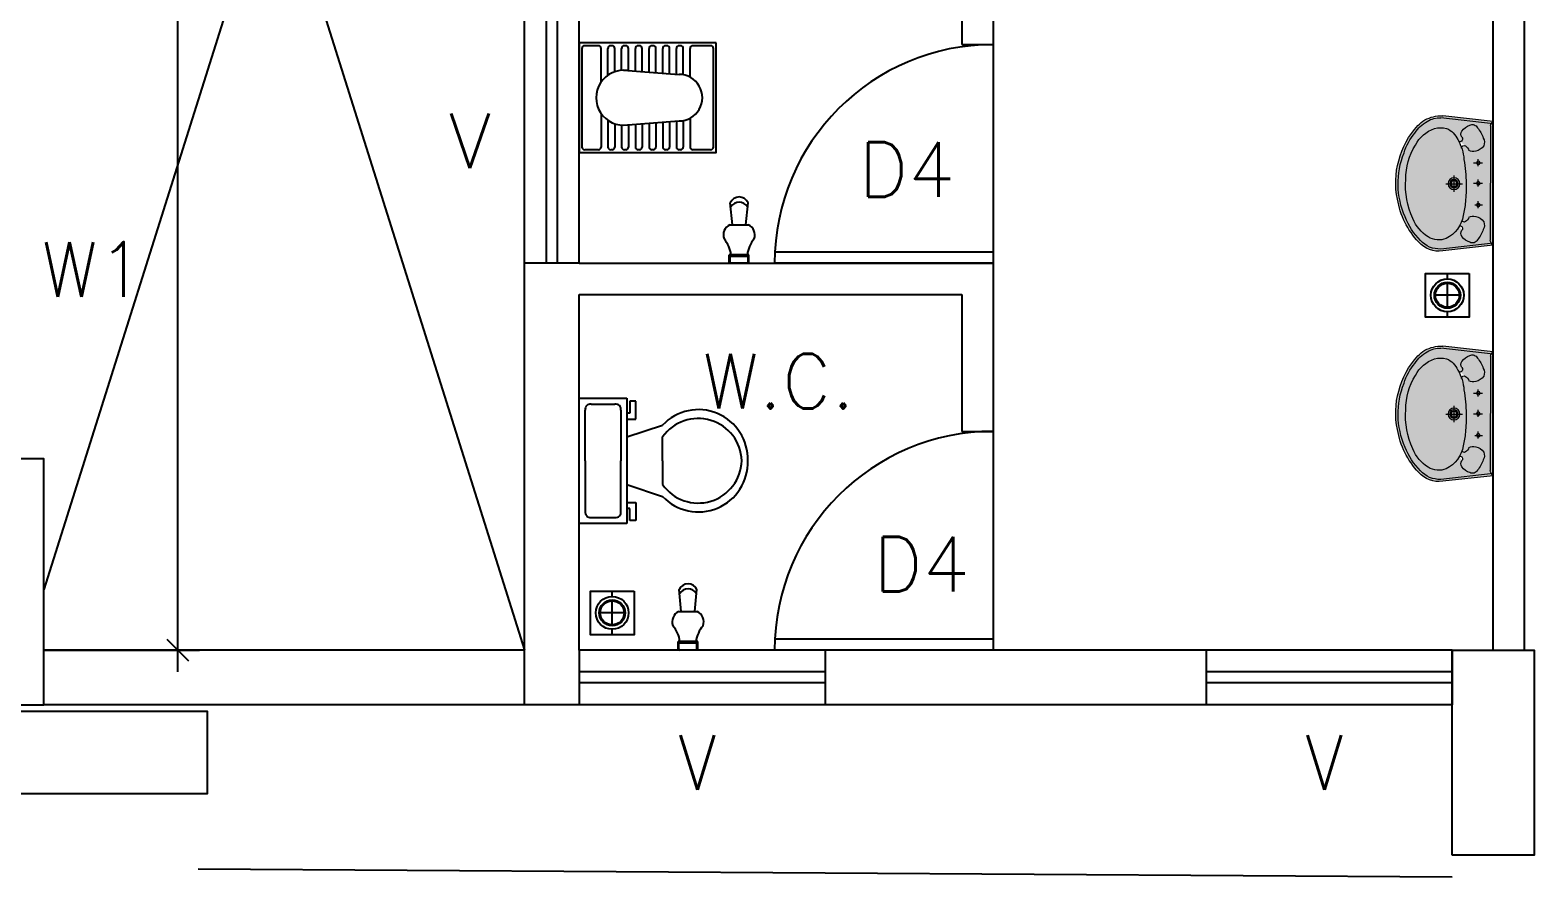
# Model space of a CAD drawing. Extents: x 10161149 to 10263331, y -3696053 to -3547728.
# Drawn here: x 10189001 to 10194502, y -3611803 to -3608705 of the extents above; entities that cross this region are included whole.
import ezdxf

# ---------------------------------------------------------------- set-up
doc = ezdxf.new("R2010")
doc.units = 0
doc.header["$MEASUREMENT"] = 0
doc.header["$PDMODE"] = 35
doc.linetypes.add('DASHED', pattern=[0.75, 0.5, -0.25])
doc.layers.get('0').update_dxf_attribs({"linetype": 'CONTINUOUS'})
doc.layers.get('Defpoints').update_dxf_attribs({"linetype": 'CONTINUOUS'})
for name, color, linetype in [('25', 6, 'CONTINUOUS'), ('5', 3, 'CONTINUOUS'), ('COL', 2, 'CONTINUOUS'), ('DAS', 1, 'DASHED'), ('dim1', 5, 'CONTINUOUS'), ('DOOR', 31, 'CONTINUOUS'), ('EWC', 5, 'CONTINUOUS'), ('Exi. Walls', 170, 'CONTINUOUS'), ('floor trap', 9, 'CONTINUOUS'), ('Furn-Hat', 145, 'CONTINUOUS'), ('soil pipe', 10, 'CONTINUOUS'), ('tap', 8, 'CONTINUOUS'), ('Toi-Euip', 8, 'CONTINUOUS'), ('TXW', 6, 'CONTINUOUS'), ('Venti', 161, 'CONTINUOUS'), ('WATERLINE', 124, 'CONTINUOUS')]:
    doc.layers.add(name, color=color, linetype=linetype)
doc.layers.add('toi-fix', color=46, linetype='CONTINUOUS', lineweight=18)
doc.styles.add('ROMANS', font='arial.ttf')
doc.styles.get("Standard").update_dxf_attribs({"font": 'romans.shx'})
doc.dimstyles.new('int. dim', dxfattribs={"dimtxt": 160, "dimasz": 80, "dimexe": 80, "dimexo": 0, "dimgap": 10, "dimtad": 1, "dimdec": 0, "dimzin": 12, "dimdsep": 46, "dimtxsty": 'ROMANS', "dimblk": 'OBLIQUE', "dimcen": 1.5, "dimdle": 80, "dimclrd": 5, "dimclre": 5, "dimclrt": 4, "dimadec": 0, "dimazin": 0, "dimtfac": 1, "dimtdec": 0, "dimtix": 1, "dimtmove": 2, "dimatfit": 3, "dimfxl": 1, "dimtolj": 1, "dimtzin": 0, "dimlwd": -1, "dimlwe": -1, "dimarcsym": 0})

# ---------------------------------------------------------------- blocks, each defined once
blk = doc.blocks.new('_Oblique')
at = {"color": 0, "linetype": 'ByBlock', "lineweight": -2}
blk.add_line((-0.5, -0.5), (0.5, 0.5), dxfattribs=at)
blk = doc.blocks.new('*D102')
at = {"layer": 'Defpoints', "color": 0, "lineweight": -3, "transparency": 16777216}
for p in [(10189051.00000002, -3605142.963597255), (10189541.36055511, -3605142.963597255), (10189051.00000002, -3610972.963597255)]:
    blk.add_point(p, dxfattribs=at)
at = {"layer": 'dim1', "color": 5, "transparency": 16777216}
for p, q in [((10189541.36055511, -3611052.963597255), (10189541.36055511, -3605062.963597255)), ((10189051.00000002, -3605142.963597255), (10189621.36055511, -3605142.963597255)), ((10189051.00000002, -3610972.963597255), (10189621.36055511, -3610972.963597255))]:
    blk.add_line(p, q, dxfattribs=at)
at = {"layer": 'dim1', "color": 5, "transparency": 16777216, "xscale": 80, "yscale": 80, "zscale": 80}
for p, rotation in [((10189541.36055511, -3605142.963597255), 90), ((10189541.36055511, -3610972.963597255), 270)]:
    blk.add_blockref('_Oblique', p, dxfattribs=dict(at, rotation=rotation))
at = {"layer": 'dim1', "color": 4, "transparency": 16777216, "insert": (10189449.61430681, -3608057.963597253), "char_height": 160, "attachment_point": 5, "rotation": 90, "style": 'ROMANS'}
blk.add_mtext('\\A1;5830', dxfattribs=at)
blk = doc.blocks.new('VENTP')
at = {"layer": 'Venti'}
for p, q in [((0, 6.365134114227902e-16), (0, 1.000000000000001)), ((0, 1.000000000000001), (1, 1.000000000000001)), ((1, 3.916463507669389e-16), (1, 1.000000000000001)), ((0, 6.106226635438361e-16), (1, 6.106226635438361e-16))]:
    blk.add_line(p, q, dxfattribs=at)
at = {"layer": 'Venti', "ltscale": 2}
for p, q in [((0, 0.6000000000000001), (1, 0.6000000000000001)), ((-3.67327696038089e-17, 0.4), (1, 0.4))]:
    blk.add_line(p, q, dxfattribs=at)
blk = doc.blocks.new('2')
at = {"layer": 'Furn-Hat'}
h = blk.add_hatch(color=200, dxfattribs=at)
h.set_gradient(color1=(176, 43, 238), color2=(222, 165, 248), one_color=1, tint=0.8100000023841858, name='SPHERICAL')
edge = h.paths.add_edge_path()
edge.add_ellipse((0.8267640947692553, 2.392495704742427), major_axis=(-0.0007236475456764727, 2.742273126066722), ratio=0.9999999990629688, start_angle=253.133332508505, end_angle=282.8458406847805)
edge.add_ellipse((0.6630729226432767, 2.276193694921491), major_axis=(0.001656458150426986, 2.869614795131969), ratio=0.9999999990619997, start_angle=226.9131471183794, end_angle=256.3530191583038, ccw=False)
edge.add_ellipse((1.974287773812164, 1.028560488598729), major_axis=(-0.0008307138277021746, 1.059833342311705), ratio=0.9999999990610006, start_angle=191.403028128364, end_angle=227.6151033209692, ccw=False)
edge.add_ellipse((1.948454743358515, 0.7876498658231792), major_axis=(-0.0008800421235206901, 0.8324114635515649), ratio=0.9999999990456756, start_angle=172.9435319978286, end_angle=196.700257022958, ccw=False)
edge.add_line((1.847068460661895, -0.03856465883333682), (1.305489050196229e-11, 0.1684642357401089))
edge.add_ellipse((-0.1456945498611115, 0.367373850049773), major_axis=(-3.748385084114117e-05, 0.246560205976677), ratio=0.9999999990620736, start_angle=216.212801868764, end_angle=239.0995381607533)
edge.add_line((0.06588833896817294, 0.2407854712776363), (1.914284635255089, 0.03360774606685474))
edge.add_ellipse((1.9842763607532, 0.8116841965562993), major_axis=(-0.0003026420907432173, 0.7812180955650045), ratio=0.9999999990578347, start_angle=174.8376071332009, end_angle=213.1866739082384)
edge.add_ellipse((1.819331479579188, 1.237025875637611), major_axis=(-0.001108405592560774, 1.231098520824583), ratio=0.9999999990620768, start_angle=208.7338597658249, end_angle=238.1069393047961)
edge.add_ellipse((1.346593281843455, 1.893037239799565), major_axis=(-0.001799171285892815, 2.002596256427108), ratio=0.9999999990640592, start_angle=229.2631274270791, end_angle=252.9591426706804)
edge.add_ellipse((0.4519323219943397, 2.434582386130745), major_axis=(-0.0001307357291535463, 3.027336191905829), ratio=0.9999999990627662, start_angle=248.1478283175062, end_angle=293.8024620768662)
edge.add_ellipse((0.6746609348468506, 2.610167817587307), major_axis=(0.0002834522696187403, 2.753594745255368), ratio=0.9999999990631827, start_angle=292.3385592313138, end_angle=313.7885831911514)
edge.add_ellipse((1.960015433471625, 3.884758947605513), major_axis=(0.00113659472365721, 0.944190026248696), ratio=0.9999999990617516, start_angle=311.9794650896607, end_angle=362.8451795209185)
edge.add_line((1.914283541585528, 4.827841495165828), (0.06136696240423878, 4.620156257303663))
edge.add_ellipse((-0.2229403835695487, 4.442855920383941), major_axis=(0.0002468031325943121, 0.3350612118434335), ratio=0.9999999990645089, start_angle=301.9907790414172, end_angle=318.3315752779819)
edge.add_line((-1.032356854441495e-06, 4.692984131874746), (1.847067333585793, 4.900013869332374))
edge.add_ellipse((1.978719596241342, 3.914083560073994), major_axis=(-0.0002056846963521793, 0.9946812810298433), ratio=0.9999999990624655, start_angle=311.37128657993907, end_angle=367.5939230084927, ccw=False)
edge.add_ellipse((0.597236823227959, 2.544288509303979), major_axis=(-0.0008602356537908236, 2.939005227523768), ratio=0.9999999990625293, start_angle=278.9602710234773, end_angle=313.5986950556329, ccw=False)
h = blk.add_hatch(color=200, dxfattribs=at)
h.set_gradient(color1=(176, 43, 238), color2=(222, 165, 248), one_color=1, tint=0.8100000023841858, name='INVCYLINDER')
edge = h.paths.add_edge_path()
edge.add_ellipse((-0.1456945498611115, 0.367373850049773), major_axis=(-3.748385084114117e-05, 0.246560205976677), ratio=0.9999999990620736, start_angle=239.0995381607533, end_angle=258.8461705530769, ccw=False)
edge.add_line((0.06588833896817294, 0.2407854712776363), (-1.817567479855953e-08, 0.2481705758369981))
edge.add_line((-1.817683894110224e-08, 0.2481705758369981), (-1.014179766096319e-06, 4.613277791777856))
edge.add_line((-1.014178601943101e-06, 4.613277791777856), (0.06136696240307454, 4.620156257303662))
edge.add_ellipse((-0.2229403835695487, 4.442855920383941), major_axis=(0.0002468031325943121, 0.3350612118434335), ratio=0.9999999990645089, start_angle=279.6211807231378, end_angle=301.9907790414172, ccw=False)
edge.add_line((0.1074492131117877, 4.498612451816211), (0.09621571904422305, 0.3197150809712213))
h = blk.add_hatch(color=201, dxfattribs=at)
h.set_gradient(color1=(213, 142, 246), color2=(222, 165, 248), one_color=1, tint=0.8100000023841858, name='SPHERICAL')
edge = h.paths.add_edge_path()
edge.add_ellipse((-0.2229403835695487, 4.442855920383941), major_axis=(0.0002468031325943121, 0.3350612118434335), ratio=0.9999999990645089, start_angle=279.6211807231379, end_angle=301.9907790414172)
edge.add_line((0.06136696240307454, 4.620156257340915), (1.914283541584364, 4.82784149520308))
edge.add_ellipse((1.960015433471625, 3.884758947605513), major_axis=(0.00113659472365721, 0.944190026248696), ratio=0.9999999990617516, start_angle=311.97946508966066, end_angle=362.8451795209184, ccw=False)
edge.add_ellipse((0.6746609348468506, 2.610167817587307), major_axis=(0.0002834522696187403, 2.753594745255368), ratio=0.9999999990631827, start_angle=292.3385592313138, end_angle=313.78858319115136, ccw=False)
edge.add_ellipse((0.4519323219943397, 2.434582386130745), major_axis=(-0.0001307357291535463, 3.027336191905829), ratio=0.9999999990627662, start_angle=248.1478283175062, end_angle=293.8024620768662, ccw=False)
edge.add_ellipse((1.346593281843455, 1.893037239799565), major_axis=(-0.001799171285892815, 2.002596256427108), ratio=0.9999999990640592, start_angle=229.263127427079, end_angle=252.9591426706804, ccw=False)
edge.add_ellipse((1.819331479579188, 1.237025875637611), major_axis=(-0.001108405592560774, 1.231098520824583), ratio=0.9999999990620768, start_angle=208.7338597658249, end_angle=238.1069393047961, ccw=False)
edge.add_ellipse((1.9842763607532, 0.8116841965562993), major_axis=(-0.0003026420907432173, 0.7812180955650045), ratio=0.9999999990578347, start_angle=174.8376071332009, end_angle=213.1866739082384, ccw=False)
edge.add_line((1.914284635263238, 0.03360774602960204), (0.06588833897632207, 0.2407854712403836))
edge.add_ellipse((-0.1456945498611115, 0.367373850049773), major_axis=(-3.748385084114117e-05, 0.246560205976677), ratio=0.9999999990620736, start_angle=239.0995381607533, end_angle=258.8461705530769)
edge.add_line((0.09621571904305891, 0.3197150810084741), (0.1074492131106235, 4.498612451816211))
edge = h.paths.add_edge_path(flags=16)
edge.add_ellipse((0.5440112942867033, 1.676973877923857), major_axis=(0.0001644378686326989, 0.06430142401346688), ratio=0.999999999067603, start_angle=0, end_angle=360, ccw=False)
edge = h.paths.add_edge_path(flags=16)
edge.add_ellipse((0.7477191815481062, 0.7697627848408524), major_axis=(0.0009286149019000473, 0.4922084943011129), ratio=0.9999999990635076, start_angle=372.9151485620009, end_angle=415.0496132851219)
edge.add_ellipse((0.6617962966989751, 0.9285495261124641), major_axis=(5.631572358934797e-05, 0.3403534243817149), ratio=0.9999999990651804, start_angle=68.65335779280646, end_angle=118.0902800588127)
edge.add_ellipse((1.549701344020648, 1.191119032578847), major_axis=(-0.003142874449099792, 1.26116482042162), ratio=0.9999999990609326, start_angle=109.4436355180285, end_angle=129.2589803543521)
edge.add_ellipse((0.7599829847309743, 0.4839748684711225), major_axis=(-8.636125538440276e-05, 0.2070603956562448), ratio=0.9999999990667291, start_angle=116.7851616797295, end_angle=207.4853031237518)
edge.add_ellipse((0.6765025765020423, 0.8403388304285098), major_axis=(0.002632051141824525, 0.5689389002567135), ratio=0.9999999990659518, start_angle=198.6154872184709, end_angle=235.2981651282966)
edge.add_ellipse((1.005036984517002, 0.6279357789478635), major_axis=(-1.466522026661179e-05, 0.1785550861087259), ratio=0.9999999990636369, start_angle=230.4595068296146, end_angle=309.5311198403203)
edge.add_arc((1.204615538449949, 0.8012620577982958), 0.08595398307699645, 143.8926271132418, 223.9597004996387, ccw=False)
edge.add_arc((1.214543142061671, 0.8157258487142021), 0.08723186958271077, 59.67127319993671, 155.4895676239624, ccw=False)
edge.add_ellipse((2.732803108613198, 1.671795867422889), major_axis=(0.0008780533624863963, 1.668205676267844), ratio=0.9999999990637894, start_angle=108.7156342934096, end_angle=120.4399420368261)
edge.add_ellipse((2.027698127108367, 1.148169141749225), major_axis=(0.0004944713530120866, 0.8006716813286798), ratio=0.999999999063495, start_angle=113.65407277174, end_angle=156.3424427328877)
edge.add_ellipse((1.913386139297135, 1.338817229906398), major_axis=(-0.0004982425085876948, 0.9468329574941902), ratio=0.999999999059805, start_angle=167.3152340882158, end_angle=194.3844194307023)
edge.add_ellipse((1.732621604001828, 1.610669880288017), major_axis=(0.002391630836978232, 1.259711035371299), ratio=0.9999999990628898, start_angle=199.4141846837372, end_angle=242.3112939225269)
edge.add_ellipse((0.7267676789537084, 2.299990627469775), major_axis=(0.0001011052003610125, 2.474958749739218), ratio=0.9999999990624516, start_angle=238.9459505242081, end_angle=269.4836152287846)
edge.add_ellipse((0.2328663176533418, 2.477130294891351), major_axis=(0.0004071034084577134, 2.975457391706868), ratio=0.9999999990639052, start_angle=266.1624642992974, end_angle=294.5971415108575)
edge.add_ellipse((1.640646417415915, 3.199122887404897), major_axis=(-0.002089227381880892, 1.396704680691564), ratio=0.9999999990631531, start_angle=291.6010737936614, end_angle=328.0539774746343)
edge.add_ellipse((1.997707925844213, 3.786499866808081), major_axis=(-7.261423017349723e-05, 0.7093823778531407), ratio=0.9999999990631286, start_angle=327.5860853092655, end_angle=383.2162034276088)
edge.add_ellipse((2.181581453628808, 3.443257223109039), major_axis=(0.0002193765154406863, 1.097832725397983), ratio=0.9999999990629432, start_angle=384.9893341861172, end_angle=432.0066295985881)
edge.add_arc((1.206823593429514, 4.059579771200438), 0.07731725744414794, 202.0693334113683, 284.8477376471978, ccw=False)
edge.add_arc((1.204614790057754, 4.08118223138364), 0.0859539830772522, 136.040325646629, 216.1073990336454, ccw=False)
edge.add_ellipse((1.005036157029909, 4.254508419113472), major_axis=(1.459302533040202e-05, 0.1785550861146413), ratio=0.9999999990636274, start_angle=230.4688831401729, end_angle=309.5404961508785)
edge.add_ellipse((0.6765018459446752, 4.042105217764397), major_axis=(-0.002632442609596036, 0.5689388984455336), ratio=0.9999999990659523, start_angle=304.7018215952177, end_angle=341.3844995050433)
edge.add_ellipse((0.7599820915460592, 4.398469217719746), major_axis=(-0.0002864324686673862, 0.2070602155518634), ratio=0.99999999905984, start_angle=332.4115670789097, end_angle=423.1117085231481)
edge.add_ellipse((1.549700773539005, 3.691325414033857), major_axis=(0.01145990734935846, 1.261116668865441), ratio=0.9999999990522932, start_angle=411.1189014428681, end_angle=430.9342462788889)
edge.add_ellipse((0.6617956063933698, 3.953894515337668), major_axis=(-5.644059695783783e-05, 0.3403534243610302), ratio=0.9999999990651818, start_angle=61.90972506657158, end_angle=111.3466473325778)
edge.add_ellipse((0.7477184187832763, 4.112681295873839), major_axis=(0.002649442716511489, 0.4922022395709495), ratio=0.999999999059398, start_angle=125.366919286039, end_angle=167.501384009786)
edge.add_ellipse((0.7266626446649911, 3.939091143759213), major_axis=(-0.0003037956885879723, 0.3187758569998386), ratio=0.9999999990641106, start_angle=163.9108470862224, end_angle=209.8662887582609)
edge.add_ellipse((1.142843469451407, 3.587180979216724), major_axis=(-0.001652690773774725, 0.2680569564323125), ratio=0.9999999990657645, start_angle=387.91826916600223, end_angle=433.26073856533606, ccw=False)
edge.add_ellipse((1.06504138375888, 3.768087578306224), major_axis=(-7.937914170762439e-06, 0.07390530046687428), ratio=0.9999999990641388, start_angle=281.3136026867552, end_angle=401.69548867060246, ccw=False)
edge.add_ellipse((2.181581453628808, 3.443257223109039), major_axis=(0.0002193765154406863, 1.097832725397983), ratio=0.9999999990629432, start_angle=432.0066295985881, end_angle=441.9912440748598)
edge.add_ellipse((3.972761201480336, 2.888033351378783), major_axis=(-0.003374182949954969, 2.964165605787279), ratio=0.9999999990713982, start_angle=436.1080481764549, end_angle=445.7026934827687)
edge.add_ellipse((8.303598952381945, 2.398939038703496), major_axis=(0.0008588796118979478, 7.321221362810946), ratio=0.9999999990621466, start_angle=444.4585083292911, end_angle=449.7636023480994)
edge.add_ellipse((8.982358600909414, 2.776491679029809), major_axis=(0.008309541538271037, 8.007410737426023), ratio=0.9999999990717993, start_angle=92.53946502863974, end_angle=98.836711979164)
edge.add_ellipse((2.732803108613198, 1.671795867422889), major_axis=(0.0008780533624863963, 1.668205676267844), ratio=0.9999999990637894, start_angle=94.05823889608195, end_angle=108.7156342934096)
edge.add_ellipse((1.067671257726842, 1.127158473583244), major_axis=(-0.0003333899311272333, 0.08546349320685821), ratio=0.9999999990539822, start_angle=142.4726195921587, end_angle=276.62386411713067, ccw=False)
edge.add_ellipse((1.142843992405331, 1.295263281802018), major_axis=(0.001652577851930586, 0.2680569571285023), ratio=0.9999999990657722, start_angle=106.73926344502561, end_angle=152.0817328443594, ccw=False)
edge.add_ellipse((0.7266633282068662, 0.9433529272697236), major_axis=(-0.0009848696731216402, 0.3187744803614004), ratio=0.9999999990741105, start_angle=329.90211650623, end_angle=375.8575581777364)
edge = h.paths.add_edge_path(flags=16)
edge.add_ellipse((0.5440111236393037, 2.424847452903444), major_axis=(0.0008206511774372391, 0.06429639726779764), ratio=0.9999999990673114, start_angle=0, end_angle=360, ccw=False)
edge = h.paths.add_edge_path(flags=0)
edge.add_ellipse((1.433324727484943, 2.43964829147076), major_axis=(7.291671111630339e-05, 0.2155658662862026), ratio=0.9999999990630218, start_angle=0, end_angle=360, ccw=False)
edge = h.paths.add_edge_path(flags=0)
edge.add_ellipse((1.433324727484943, 2.43964829147076), major_axis=(-0.0005750505080162915, 0.1547644880933211), ratio=0.9999999990672376, start_angle=0, end_angle=360, ccw=False)
edge = h.paths.add_edge_path(flags=0)
edge.add_ellipse((1.433324727484943, 2.43964829147076), major_axis=(-4.945456721100191e-05, 0.1087040075667457), ratio=0.9999999990682813, start_angle=0, end_angle=360, ccw=False)
edge = h.paths.add_edge_path(flags=16)
edge.add_ellipse((0.5440109428253541, 3.217293538714088), major_axis=(0.0001644378686326989, 0.06430142401346688), ratio=0.999999999067603, start_angle=0, end_angle=360, ccw=False)
h = blk.add_hatch(color=254, dxfattribs=at)
h.set_gradient(color1=(234, 198, 250), color2=(223, 166, 247), one_color=1, tint=0.8100000023841858, name='SPHERICAL')
edge = h.paths.add_edge_path()
edge.add_ellipse((1.06504138375888, 3.768087578306224), major_axis=(-7.937914170762427e-06, 0.07390530046687421), ratio=0.9999999990641388, start_angle=281.3136026867551, end_angle=401.6954886706025)
edge.add_ellipse((1.142843469451407, 3.587180979216724), major_axis=(-0.001652690773774725, 0.2680569564323125), ratio=0.9999999990657645, start_angle=387.9182691660022, end_angle=433.2607385653361)
edge.add_ellipse((0.7266626446649911, 3.939091143759213), major_axis=(-0.0003037956885879723, 0.3187758569998386), ratio=0.9999999990641106, start_angle=163.9108470862224, end_angle=209.8662887582609, ccw=False)
edge.add_ellipse((0.7477184187832763, 4.112681295873839), major_axis=(0.002649442716511489, 0.4922022395709495), ratio=0.999999999059398, start_angle=125.366919286039, end_angle=167.501384009786, ccw=False)
edge.add_ellipse((0.6617956063933698, 3.953894515337668), major_axis=(-5.644059695783783e-05, 0.3403534243610302), ratio=0.9999999990651818, start_angle=61.90972506657158, end_angle=111.34664733257779, ccw=False)
edge.add_ellipse((1.549700773539005, 3.691325414033857), major_axis=(0.01145990734935846, 1.261116668865441), ratio=0.9999999990522932, start_angle=411.1189014428681, end_angle=430.93424627888896, ccw=False)
edge.add_ellipse((0.7599820915460592, 4.398469217719746), major_axis=(-0.0002864324686673862, 0.2070602155518634), ratio=0.99999999905984, start_angle=332.4115670789097, end_angle=423.1117085231481, ccw=False)
edge.add_ellipse((0.6765018459446752, 4.042105217764397), major_axis=(-0.002632442609596036, 0.5689388984455336), ratio=0.9999999990659523, start_angle=304.70182159521767, end_angle=341.3844995050433, ccw=False)
edge.add_ellipse((1.005036157029909, 4.254508419113472), major_axis=(1.459302533040202e-05, 0.1785550861146413), ratio=0.9999999990636274, start_angle=230.4688831401729, end_angle=309.5404961508785, ccw=False)
edge.add_arc((1.204614790057754, 4.08118223138364), 0.0859539830772522, 136.040325646629, 216.1073990336455)
edge.add_arc((1.206823593429514, 4.059579771200438), 0.07731725744414794, 202.0693334113683, 284.8477376471978)
edge.add_ellipse((2.181581453628808, 3.443257223109039), major_axis=(0.0002193765154406863, 1.097832725397983), ratio=0.9999999990629432, start_angle=384.9893341861172, end_angle=432.0066295985881)
h = blk.add_hatch(color=254, dxfattribs=at)
h.set_gradient(color1=(234, 198, 250), color2=(223, 166, 247), one_color=1, tint=0.8100000023841858, name='SPHERICAL')
edge = h.paths.add_edge_path()
edge.add_ellipse((1.640646417415915, 3.199122887404897), major_axis=(-0.002089227381880892, 1.396704680691564), ratio=0.9999999990631531, start_angle=291.6010737936614, end_angle=328.0539774746343)
edge.add_ellipse((0.2328663176533418, 2.477130294891351), major_axis=(0.0004071034084577134, 2.975457391706868), ratio=0.9999999990639052, start_angle=266.1624642992974, end_angle=294.5971415108575, ccw=False)
edge.add_ellipse((0.7267676789537084, 2.299990627469775), major_axis=(0.0001011052003610125, 2.474958749739218), ratio=0.9999999990624516, start_angle=238.94595052420811, end_angle=269.48361522878463, ccw=False)
edge.add_ellipse((1.732621604001828, 1.610669880288017), major_axis=(0.00239163083697823, 1.259711035371298), ratio=0.9999999990628898, start_angle=199.4141846837372, end_angle=242.3112939225269, ccw=False)
edge.add_ellipse((1.913386139297135, 1.338817229906398), major_axis=(-0.0004982425085876948, 0.9468329574941902), ratio=0.999999999059805, start_angle=167.3152340882158, end_angle=194.3844194307023, ccw=False)
edge.add_ellipse((2.027698127108367, 1.148169141749225), major_axis=(0.0004944713530120866, 0.8006716813286798), ratio=0.999999999063495, start_angle=113.65407277174, end_angle=156.3424427328877, ccw=False)
edge.add_ellipse((2.732803108613198, 1.671795867422889), major_axis=(0.0008780533624863963, 1.668205676267844), ratio=0.9999999990637894, start_angle=94.05823889608189, end_angle=120.43994203682601, ccw=False)
edge.add_ellipse((8.982358600909414, 2.776491679029809), major_axis=(0.008309541538271037, 8.007410737426023), ratio=0.9999999990717993, start_angle=92.53946502863982, end_angle=98.83671197916402, ccw=False)
edge.add_ellipse((8.303598952381945, 2.398939038703496), major_axis=(0.0008588796118979472, 7.321221362810942), ratio=0.9999999990621465, start_angle=444.458508329291, end_angle=449.76360234809937, ccw=False)
edge.add_ellipse((3.972761201480336, 2.888033351378783), major_axis=(-0.003374182949954969, 2.964165605787279), ratio=0.9999999990713982, start_angle=436.10804817645493, end_angle=445.70269348276867, ccw=False)
edge.add_ellipse((2.181581453628808, 3.443257223109039), major_axis=(0.0002193765154406863, 1.097832725397983), ratio=0.9999999990629432, start_angle=384.9893341861173, end_angle=441.9912440748599, ccw=False)
edge.add_ellipse((1.997707925844213, 3.786499866808081), major_axis=(-7.261423017349723e-05, 0.7093823778531407), ratio=0.9999999990631286, start_angle=327.58608530926546, end_angle=383.2162034276087, ccw=False)
edge = h.paths.add_edge_path(flags=16)
edge.add_ellipse((1.433324727484943, 2.43964829147076), major_axis=(7.291671111630339e-05, 0.2155658662862026), ratio=0.9999999990630218, start_angle=0, end_angle=360, ccw=False)
edge = h.paths.add_edge_path(flags=0)
edge.add_ellipse((1.433324727484943, 2.43964829147076), major_axis=(-0.0005750505080162901, 0.1547644880933209), ratio=0.9999999990672379, start_angle=0, end_angle=360, ccw=False)
edge = h.paths.add_edge_path(flags=0)
edge.add_ellipse((1.433324727484943, 2.43964829147076), major_axis=(-4.945456721100191e-05, 0.1087040075667457), ratio=0.9999999990682813, start_angle=0, end_angle=360, ccw=False)
h = blk.add_hatch(color=254, dxfattribs=at)
h.set_gradient(color1=(234, 198, 250), color2=(223, 166, 247), one_color=1, tint=0.8100000023841858, name='SPHERICAL')
edge = h.paths.add_edge_path()
edge.add_ellipse((1.549701344020648, 1.191119032578847), major_axis=(-0.003142874449099792, 1.26116482042162), ratio=0.9999999990609326, start_angle=109.4436355180285, end_angle=129.2589803543521)
edge.add_ellipse((0.7599829847309743, 0.4839748684711225), major_axis=(-8.636125538440276e-05, 0.2070603956562448), ratio=0.9999999990667291, start_angle=116.7851616797295, end_angle=207.4853031237518)
edge.add_ellipse((0.6765025765020423, 0.8403388304285098), major_axis=(0.002632051141824525, 0.5689389002567135), ratio=0.9999999990659518, start_angle=198.6154872184709, end_angle=235.2981651282966)
edge.add_ellipse((1.005036984517002, 0.6279357789478635), major_axis=(-1.466522026661179e-05, 0.1785550861087259), ratio=0.9999999990636369, start_angle=230.4595068296146, end_angle=309.5311198403203)
edge.add_arc((1.204615538449949, 0.8012620577982958), 0.08595398307699645, 143.8926271132418, 223.9597004996387, ccw=False)
edge.add_arc((1.214543142061671, 0.8157258487142021), 0.08723186958271077, 59.67127319993671, 155.4895676239624, ccw=False)
edge.add_ellipse((2.732803108613198, 1.671795867422889), major_axis=(0.0008780533624863963, 1.668205676267844), ratio=0.9999999990637894, start_angle=108.71563429340961, end_angle=120.43994203682601, ccw=False)
edge.add_ellipse((1.067671257726842, 1.127158473583244), major_axis=(-0.0003333899311272333, 0.08546349320685821), ratio=0.9999999990539822, start_angle=142.4726195921587, end_angle=276.62386411713067, ccw=False)
edge.add_ellipse((1.142843992405331, 1.295263281802018), major_axis=(0.001652577851930586, 0.2680569571285023), ratio=0.9999999990657722, start_angle=106.73926344502561, end_angle=152.0817328443594, ccw=False)
edge.add_ellipse((0.7266633282068662, 0.9433529272697236), major_axis=(-0.0009848696731216402, 0.3187744803614004), ratio=0.9999999990741105, start_angle=329.90211650623, end_angle=375.8575581777364)
edge.add_ellipse((0.7477191815481062, 0.7697627848408524), major_axis=(0.0009286149019000473, 0.4922084943011129), ratio=0.9999999990635076, start_angle=372.9151485620009, end_angle=415.0496132851219)
edge.add_ellipse((0.6617962966989751, 0.9285495261124641), major_axis=(5.631572358934797e-05, 0.3403534243817149), ratio=0.9999999990651804, start_angle=68.65335779280646, end_angle=118.0902800588127)
at = {"layer": 'toi-fix', "color": 7}
for p, q in [((-1.032366167667242e-06, 4.692984131874747), (1.847067333277292, 4.900013869332374)), ((-1.014178601943101e-06, 4.613277791777858), (1.914283541557588, 4.827841495165828)), ((1.18909362570008e-11, 0.1684642357401089), (-1.032366167667242e-06, 4.692984131874747)), ((0.09621571904305891, 0.319715081045727), (0.1074492131117877, 4.498612451778959)), ((0.5440109152093117, 3.338281626591717), (0.5440109750863682, 3.07587136045311)), ((0.666934977169384, 3.217293566765525), (0.3940080784310205, 3.217293504515924)), ((0.7189965681384797, 2.424847492838556), (0.39400825924497, 2.42484741870528)), ((0.5440110960267536, 2.545835540818326), (0.5440111559014819, 2.283425274642465)), ((1.733977783065269, 2.439648360090608), (1.120109296873205, 2.439648220019693)), ((1.433324796523885, 2.137074811497988), (1.433324658865095, 2.740357100891221)), ((0.7189967387858792, 1.676973917858969), (0.3940084298923694, 1.676973843762945)), ((0.5440112666729889, 1.797961965838739), (0.5440113265477172, 1.535551699662878)), ((-1.817683894110224e-08, 0.2481705758369981), (1.914284635477442, 0.03360774602960204)), ((1.18909362570008e-11, 0.1684642357401089), (1.847068460131041, -0.03856465875883108))]:
    blk.add_line(p, q, dxfattribs=at)
at = {"layer": 'toi-fix', "color": 7, "extrusion": (0, 0, -1)}
for centre, major_axis, ratio, start_param, end_param in [((-0.2229403835695487, 4.442855920383941), (0.0002468031325943121, 0.3350612118434336), 0.9999999990645073, 0.7272512055186189, 1.402875045246733), ((1.549700773539005, 3.691325414033858), (0.01145990734935844, 1.261116668865437), 0.999999999052295, -1.238036149987148, -0.892193140180528), ((0.7599820915460592, 4.398469217719747), (-0.0002864324686673862, 0.2070602155518634), 0.9999999990598404, -1.101507110287902, 0.4815089899386233), ((2.181581453628808, 3.44325722310904), (0.0002193765154406861, 1.097832725397984), 0.9999999990629453, -1.431017166912597, -0.4361461594289235), ((1.978719596241342, 3.914083560073994), (-0.0002056846963521722, 0.9946812810298115), 0.9999999990624638, -0.132538959641151, 0.8487311601888154), ((1.960015433471625, 3.884758947605514), (0.001136594723657208, 0.944190026248695), 0.9999999990617484, -0.04965775045034149, 0.838116442754302), ((0.6746609348468506, 2.610167817587307), (0.0002834522696187403, 2.753594745255368), 0.999999999063182, 0.8065413753258599, 1.180914918056697), ((0.597236823227959, 2.544288509303979), (-0.0008602356537908274, 2.939005227523795), 0.9999999990625259, 0.8098555485011296, 1.414410095564176), ((0.6617956063933698, 3.953894515337668), (-5.644059695783801e-05, 0.3403534243610314), 0.9999999990651816, 4.339819700169142, 5.202656765763447), ((1.204614790057754, 4.081182231383641), (-0.06077865817202554, 0.06077863043580883), 0.9999999999987547, 4.867594374487638, 6.265028427527004), ((1.206823593429514, 4.059579771200438), (0.054671544566872, 0.05467156951613122), 0.99999999999173, 2.097052809950459, 3.541808513412504), ((1.005036157029909, 4.254508419113473), (1.459302533040201e-05, 0.1785550861146413), 0.9999999990636335, 0.8806844810899221, 2.260744472989521), ((0.7266626446649911, 3.939091143759214), (-0.0003037956885879718, 0.3187758569998352), 0.9999999990641104, 2.620327579406771, 3.422401345792051), ((1.06504138375888, 3.768087578306224), (-7.937914170762297e-06, 0.07390530046687295), 0.9999999990641394, -0.7277235605300061, 1.373336709648542), ((0.2328663176533418, 2.477130294891351), (0.0004071034084577146, 2.975457391706877), 0.9999999990639035, 1.141495220851461, 1.637773959934984), ((0.4519323219943397, 2.434582386130745), (-0.0001307357291535464, 3.02733619190584), 0.9999999990627628, 1.155364993472493, 1.952188671365483), ((8.303598952381945, 2.398939038703496), (0.0008588796118979374, 7.321221362810847), 0.9999999990621465, -1.566670409425247, -1.474079051669184), ((0.5440111236393037, 2.424847452903445), (0.0008206511774372389, 0.06429639726779762), 0.9999999990673114, 3.128829554497219, 9.412014861676806), ((1.433324727484943, 2.439648291470761), (-0.0005750505080162836, 0.1547644880933179), 0.9999999990672387, 3.145308057272057, 9.428493364451644), ((0.7477191815481062, 0.7697627848408526), (0.0009286149019000453, 0.4922084943011137), 0.9999999990635117, -0.9607970037749889, -0.2254118657911264), ((0.7266633282068662, 0.9433529272697239), (-0.0009848696731216385, 0.3187744803614005), 0.9999999990741114, -0.2767666015280525, 0.5253071648479413), ((1.142843992405331, 1.295263281802018), (0.001652577851930584, 0.2680569571285024), 0.9999999990657693, 3.628858336907115, 4.420233718910265), ((0.6630729226432767, 2.276193694921492), (0.001656458150426986, 2.869614795131971), 0.999999999062, 1.808981075439083, 2.322803773901582), ((0.6617962966989751, 0.9285495261124643), (5.631572358934794e-05, 0.340353424381715), 0.9999999990651818, 4.222121105551102, 5.084958171145407), ((1.549701344020648, 1.191119032578847), (-0.003142874449099797, 1.261164820421623), 0.9999999990609324, 4.027190512225475, 4.373033522037379), ((1.204615538449949, 0.8012620577982961), (-0.06077865817184471, 0.06077863043562801), 0.9999999999933438, 4.730545860046878, 6.127979913075431), ((1.214543142061671, 0.8157258487142023), (0.06168223244322678, 0.06168226059180058), 0.9999999999973249, 4.354778791210546, 6.027123512555119), ((1.005036984517002, 0.6279357789478637), (-1.466522026661179e-05, 0.178555086108726), 0.9999999990636349, 0.8808481285808534, 2.260908120480452), ((1.732621604001828, 1.610669880288017), (0.002391630836978198, 1.259711035371275), 0.9999999990628898, 2.054055413463766, 2.802751209268325), ((1.948454743358515, 0.7876498658231794), (-0.00088004212352069, 0.832411463551565), 0.9999999990456756, 2.85011818260987, 3.26475125378931)]:
    blk.add_ellipse(centre, major_axis=major_axis, ratio=ratio, start_param=start_param, end_param=end_param, dxfattribs=at)
at = {"layer": 'toi-fix', "color": 7, "extrusion": (0, 0, -0.9999999999999999)}
for centre, major_axis, ratio, start_param, end_param in [((0.6765018459446752, 4.042105217764398), (-0.002632442609596036, 0.5689388984455336), 0.9999999990659562, 0.3249017755436283, 0.9651352835186775), ((1.997707925844213, 3.786499866808082), (-7.26142301734972e-05, 0.7093823778531406), 0.9999999990631282, -0.4051991896245652, 0.5657295348138769), ((1.640646417415915, 3.199122887404897), (-0.0020892273818808, 1.396704680691526), 0.9999999990631524, 0.557563275983906, 1.193786467129243), ((1.142843469451407, 3.587180979216725), (-0.00165269077377473, 0.2680569564323129), 0.9999999990657695, -1.278641100407901, -0.4872657184047504), ((0.8267640947692553, 2.392495704742427), (-0.0007236475456764535, 2.742273126066645), 0.9999999990629689, 1.346594111658834, 1.865175208360578), ((8.982358600909414, 2.776491679029809), (0.00830954153827073, 8.007410737425701), 0.9999999990717979, 4.558159261297853, 4.668066954395674), ((1.433324727484943, 2.439648291470761), (-4.945456721100188e-05, 0.1087040075667456), 0.9999999990682839, 3.142047372431534, 9.42523267961112), ((0.7267676789537084, 2.299990627469776), (0.0001011052003610123, 2.474958749739208), 0.999999999062454, 1.579808941259762, 2.112791736224685), ((2.732803108613198, 1.67179586742289), (0.0008780533624863974, 1.668205676267846), 0.99999999906379, 4.181111767725846, 4.64155934981556), ((2.027698127108367, 1.148169141749225), (0.000494471353012089, 0.8006716813286826), 0.9999999990634951, 3.554494920880015, 4.299547529011486), ((1.819331479579188, 1.237025875637611), (-0.001108405592560726, 1.23109852082453), 0.9999999990620766, 2.127435244464596, 2.640092193869822), ((-0.1456945498611115, 0.367373850049773), (-3.748385084114105e-05, 0.2465602059766754), 0.9999999990620746, 1.765467374849603, 2.509560029607506), ((0.7599829847309743, 0.4839748684711225), (-8.636125538440276e-05, 0.2070603956562448), 0.9999999990667298, 2.661883618171641, 4.244899718394396), ((1.913386139297135, 1.338817229906398), (-0.0004982425085876935, 0.9468329574941895), 0.999999999059804, 2.890537173536189, 3.362983583595168), ((1.974287773812164, 1.028560488598729), (-0.0008307138277021742, 1.059833342311703), 0.9999999990610001, 2.310552326961595, 2.942572268052314)]:
    blk.add_ellipse(centre, major_axis=major_axis, ratio=ratio, start_param=start_param, end_param=end_param, dxfattribs=at)
at = {"layer": 'toi-fix', "color": 7, "extrusion": (0, 0, -0.9999999999999998)}
for centre, major_axis, ratio, start_param, end_param in [((0.7477184187832763, 4.112681295873839), (0.002649442716511488, 0.4922022395709496), 0.9999999990594017, 3.359734654561439, 4.095119792556227), ((3.972761201480336, 2.888033351378783), (-0.003374182949954976, 2.964165605787299), 0.9999999990713978, -1.4957941791018, -1.328336027945605), ((0.5440109428253541, 3.217293538714089), (0.0001644378686326988, 0.06430142401346683), 0.9999999990676027, 3.139035133522955, 9.422220440702542), ((1.433324727484943, 2.439648291470761), (7.29167111163033e-05, 0.2155658662862022), 0.9999999990630222, 3.141254168206213, 9.4244394753858), ((0.5440112942867033, 1.676973877923857), (0.0001644378686326988, 0.06430142401346683), 0.9999999990676027, 3.139035133522955, 9.422220440702542), ((1.067671257726842, 1.127158473583244), (-0.0003333899311272334, 0.08546349320685825), 0.9999999990539818, 1.455188088746259, 3.796569001355036), ((0.6765025765020423, 0.84033883042851), (0.002632051141824443, 0.5689389002566946), 0.9999999990659528, 2.176457601789505, 2.816691109764555), ((1.9842763607532, 0.8116841965562993), (-0.0003026420907432175, 0.7812180955650049), 0.9999999990578357, 2.562375926105338, 3.231693406396906)]:
    blk.add_ellipse(centre, major_axis=major_axis, ratio=ratio, start_param=start_param, end_param=end_param, dxfattribs=at)
at = {"layer": 'toi-fix', "color": 7, "extrusion": (0, 0, -0.9999999999999996)}
blk.add_ellipse((1.346593281843455, 1.893037239799565), major_axis=(-0.001799171285892852, 2.002596256427114), ratio=0.9999999990640606, start_param=1.868215394554131, end_param=2.281788880157742, dxfattribs=at)
blk = doc.blocks.new('DOORP')
at = {"layer": 'DOOR'}
for p, q in [((0, 0), (0, 1)), ((0.05, -1.224335303279256e-17), (0.05, 0.998749217771909))]:
    blk.add_line(p, q, dxfattribs=at)
at = {"layer": 'DOOR', "color": 145}
blk.add_arc((0, 0), 0.9999999999999999, 0, 90, dxfattribs=at)
blk = doc.blocks.new('A$C70ED7303')
at = {"layer": 'EWC', "color": 11}
for p, q in [((6.000533403494046e-12, -5.223975000327347e-05), (228.9619500003755, 0)), ((228.9619500003755, 0), (228.9619898020285, -174.4472000007208)), ((-228.9619500003635, -0.0001044803581799423), (6.000533403494046e-12, -5.223975000327347e-05)), ((-228.9619101987105, -174.4473044802209), (-228.9619500003635, -0.0001044803581799423)), ((-207.1560201495432, -43.61190945515501), (-207.1560400501551, -130.8355094559445)), ((3.482639873197968e-05, -21.80605672033238), (-185.350115174166, -21.80601443104926)), ((3.482639873197968e-05, -21.80605672033238), (185.3501848269635, -21.80609900956186)), ((207.1560798518202, -43.61200398499268), (207.1560599507791, -130.835603984924)), ((-185.3501450252985, -152.6414144305172), (4.97526626119793e-06, -152.6414567206585)), ((185.3501549754019, -152.641499009888), (4.97526626119793e-06, -152.6414567206585)), ((228.9619898020285, -174.4472000007208), (-228.9619101987105, -174.4473044802209)), ((-218.05900746341, -207.1561569677045), (-218.0590024881497, -185.3502569683922)), ((-152.6413074630592, -207.1561718934853), (-218.05900746341, -207.1561569677045)), ((-218.0590024881497, -185.3502569683922), (-174.4472024879159, -185.3502669189127)), ((-174.4472024879159, -185.3502669189127), (-174.4472000005003, -174.4473169188006)), ((-152.6413000003834, -174.4473218940608), (-152.6413074630592, -207.1561718934853)), ((-87.2236000000326, -174.447336819788), (-130.835429851828, -305.2827268696471)), ((87.22359999961552, -174.4473766210119), (130.8353701487169, -305.2827865718585)), ((152.6412999999663, -174.4473915467927), (152.6412925372904, -207.1562415470753)), ((152.6412925372904, -207.1562415470753), (218.0589925376412, -207.1562564728561)), ((174.4471975126676, -185.3503465221114), (174.4472000000832, -174.4473965220529)), ((218.0589975129014, -185.3503564726319), (174.4471975126676, -185.3503465221114)), ((218.0589925376412, -207.1562564728561), (218.0589975129014, -185.3503564726319)), ((-2.985155555634833e-05, -305.2827567202969), (-87.22362985159415, -305.2827368193095)), ((-2.985155555634833e-05, -305.2827567202969), (87.22357014848305, -305.282776621338))]:
    blk.add_line(p, q, dxfattribs=at)
for centre, major_axis, ratio, start_param, end_param in [((-188.0758570270506, -40.88617630902949), (13.62868786281259, -13.6286878628126), 0.9999999999849358, 2.214297248441547, 4.06888760253254), ((188.075917973679, -40.88626213108898), (13.62868786270283, -13.62868786270283), 0.9999999999824736, 0.6435009215914542, 2.498091275722788), ((-188.075878172014, -133.5612513089901), (-13.62868786267857, -13.62868786267857), 0.9999999999935435, 5.355889867147175, 7.21048025609695), ((188.0758968287157, -133.5613371319614), (-13.62868786272288, -13.62868786272288), 0.999999999994773, 0.6435009216339579, 2.498091310531587), ((-6.597821742008861, -436.1939729333156), (-127.6186902064172, -127.6186902064172), 0.9999999999989089, 4.686238771682319, 7.105145593641857), ((4.660018350247302, -435.4684103490054), (-112.6755550089313, -112.6755550089313), 0.9999999999990596, 4.541601543380946, 7.039318332197435), ((6.597702302305869, -436.1939759442706), (55.82237786120704, -171.6301905548494), 0.999999999998003, -0.3510187783968819, 2.067888042971704), ((-4.660137459553539, -435.4684082226125), (-112.675555008913, -112.675555008913), 0.9999999999995896, 0.8146628454771299, 3.312379633780082)]:
    blk.add_ellipse(centre, major_axis=major_axis, ratio=ratio, start_param=start_param, end_param=end_param, dxfattribs=at)
blk = doc.blocks.new('A$C0B5D0E53')
at = {"layer": 'tap', "color": 7}
for p, q in [((4.445435479283333e-05, 10.573620531708), (4.445435479283333e-05, 46.57346889621112)), ((4.445435479283333e-05, 46.57346889621112), (15.33337778772693, 46.57346889621112)), ((1.313357532024384, 45.04013556288555), (12.26671112101758, 45.04013556282734)), ((12.26671112101758, 10.57362053173711), (12.26671112101758, 46.57346889621112)), ((15.33337778766872, 10.67449791912804), (15.33337778772693, 46.57346889621112)), ((70.46607059543021, 45.3894145906379), (70.46607059543021, 11.85855222473037)), ((70.46607059543021, 40.97643249385874), (110.4971573225339, 44.70813547211583)), ((4.445435479283333e-05, 10.573620531708), (12.26671112101758, 10.57362053173711)), ((1.313357532024384, 12.10695386503357), (12.26671112101758, 12.10695386506268)), ((12.26671112101758, 10.67449791912804), (15.33337778766872, 10.67449791912804)), ((70.46607059543021, 16.17337361033424), (110.4971573225339, 12.22622628035606))]:
    blk.add_line(p, q, dxfattribs=at)
for centre, radius, start, end in [((8.139797557203565, 99.01944512792397), 56.16958083069882, 277.3580195587247, 310.421448851638), ((51.58583425759571, 36.69512989392388), 20.78590653689016, 24.72590983288771, 109.7543864605254), ((2.52512851805659, 42.6731447855127), 2.659141640242157, 117.1099859102527, 161.7293408083483), ((93.94008850597311, 28.46718087626505), 17.70308896633964, 301.8025015126058, 58.51861328581403), ((103.4522476165439, 28.46718087626505), 17.70308896633964, 293.4499636006171, 66.55003639938285), ((2.52512851805659, 14.47394464240642), 2.659141640242157, 198.2706591916517, 242.8900140897473), ((8.139797557203565, -41.77147831249749), 56.16958083069882, 49.57855114836194, 82.64198044127528), ((51.58583425759571, 20.5528369214444), 20.78590653689016, 250.2456135394746, 335.2740901671123)]:
    blk.add_arc(centre, radius, start, end, dxfattribs=at)
blk = doc.blocks.new('FT')
at = {"layer": 'floor trap', "color": 7}
for p, q in [((40.00608740579337, 16.25001715589315), (40.00608740579337, 63.74998284415342)), ((0, 40), (10.02494297996163, 40)), ((16.27494043242186, 40), (63.77492107115686, 40)), ((70.02491852361709, 40), (80, 40))]:
    blk.add_line(p, q, dxfattribs=at)
at = {"layer": 'floor trap', "color": 7, "ltscale": 100}
blk.add_lwpolyline([(80, 0), (0, 0), (0, 80), (80, 80)], close=True, dxfattribs=at)
at = {"layer": 'floor trap', "color": 7}
for radius in [29.99998777179615, 23.74999031933862, 21.87499108360136]:
    blk.add_circle((40.02493075169623, 40), radius, dxfattribs=at)
blk = doc.blocks.new('3')
at = {"layer": 'Toi-Euip'}
for p, q in [((-3.799999999999876, 4.099999999999795), (-3.799999999999933, 4.599999999999909)), ((-0.1000000000000014, 4.699999999999932), (-3.69999999999991, 4.699999999999932)), ((-3.552713678800501e-14, 4.099999999999795), (2.131628207280301e-14, 4.599999999999909)), ((-2.473126979837822, 3.999999999999886), (-3.699999999999854, 3.999999999999773)), ((-1.32687302016209, 3.999999999999886), (-0.1000000000000583, 3.999999999999773)), ((-3.799999999999933, 3.599999999999909), (-3.799999999999933, 3.649999999999864)), ((-2.722014489979848, 3.75), (-3.69999999999991, 3.749999999999886)), ((-2.847597545615123, 3.499999999999886), (-3.69999999999991, 3.499999999999886)), ((-1.077985510020063, 3.75), (-0.1000000000000014, 3.749999999999886)), ((-0.9524024543847887, 3.499999999999886), (-0.1000000000000014, 3.499999999999886)), ((2.131628207280301e-14, 3.599999999999909), (2.131628207280301e-14, 3.649999999999864)), ((-3.799999999999933, 3.099999999999909), (-3.799999999999933, 3.149999999999864)), ((-2.897584279735135, 3.249999999999886), (-3.69999999999991, 3.249999999999886)), ((-2.886663596062853, 3), (-3.69999999999991, 2.999999999999886)), ((-2.868195542540867, 2.749999999999886), (-3.69999999999991, 2.749999999999886)), ((-2.899999999999956, 3.180533426562079), (-2.749999999999979, 1.149999999999977)), ((-0.9000000000000128, 3.180533426562079), (-1.04999999999999, 1.149999999999977)), ((-0.9318044574590445, 2.749999999999886), (-0.1000000000000014, 2.749999999999886)), ((-0.9133364039370591, 3), (-0.1000000000000014, 2.999999999999886)), ((-0.9024157202647771, 3.249999999999886), (-0.1000000000000014, 3.249999999999886)), ((2.131628207280301e-14, 3.099999999999909), (2.131628207280301e-14, 3.149999999999864)), ((-3.799999999999933, 2.599999999999909), (-3.799999999999933, 2.649999999999864)), ((-2.849727489018825, 2.5), (-3.69999999999991, 2.499999999999886)), ((-2.83125943549684, 2.249999999999886), (-3.69999999999991, 2.249999999999886)), ((-0.9687405645030722, 2.249999999999886), (-0.1000000000000014, 2.249999999999886)), ((-0.9502725109810868, 2.5), (-0.1000000000000014, 2.499999999999886)), ((2.131628207280301e-14, 2.599999999999909), (2.131628207280301e-14, 2.649999999999864)), ((-3.799999999999933, 2.099999999999909), (-3.799999999999933, 2.149999999999864)), ((-3.799999999999933, 1.599999999999909), (-3.799999999999933, 1.649999999999864)), ((-2.812791381974797, 2), (-3.69999999999991, 1.999999999999886)), ((-2.794323328452812, 1.749999999999886), (-3.69999999999991, 1.749999999999886)), ((-1.0056766715471, 1.749999999999886), (-0.1000000000000014, 1.749999999999886)), ((-0.9872086180251145, 2), (-0.1000000000000014, 1.999999999999886)), ((2.131628207280301e-14, 2.099999999999909), (2.131628207280301e-14, 2.149999999999864)), ((2.131628207280301e-14, 1.599999999999909), (2.131628207280301e-14, 1.649999999999864)), ((-3.799999999999933, 1.099999999999909), (-3.799999999999933, 1.149999999999864)), ((-2.77585527493077, 1.5), (-3.69999999999991, 1.499999999999886)), ((-2.757387221408727, 1.249999999999886), (-3.69999999999991, 1.249999999999886)), ((-1.042612778591185, 1.249999999999886), (-0.1000000000000014, 1.249999999999886)), ((-1.024144725069142, 1.5), (-0.1000000000000014, 1.499999999999886)), ((2.131628207280301e-14, 1.099999999999909), (2.131628207280301e-14, 1.149999999999864)), ((-3.799999999999933, 0), (-3.799999999999933, 0.6499999999998636)), ((-2.736660026534061, 1), (-3.69999999999991, 0.9999999999998863)), ((-2.649999999999956, 0.7499999999998863), (-3.69999999999991, 0.7499999999998863)), ((-1.149999999999956, 0.7499999999998863), (-0.1000000000000014, 0.7499999999998863)), ((-1.063339973465851, 1), (-0.1000000000000014, 0.9999999999998863)), ((2.131628207280301e-14, 0), (2.131628207280301e-14, 0.6499999999998636)), ((-3.699994610942987, -0.1000000000000227), (-0.1000000000000014, -0.1000000000000227))]:
    blk.add_line(p, q, dxfattribs=at)
blk.add_lwpolyline([(0.1000000000000441, -0.2000000000000455), (0.1000000000000441, 4.799999999999955), (-3.899999999999956, 4.799999999999955), (-3.899999999999956, -0.2000000000000455)], close=True, dxfattribs=at)
for centre, radius, start, end in [((-3.69999999999991, 4.599999999999909), 0.1, 90, 180), ((-0.1000000000000014, 4.599999999999909), 0.1, 0, 90), ((-3.699999999999854, 4.099999999999795), 0.1, 180, 270.0000000000035), ((-1.899999999999956, 3.180533426562079), 1, 351.5502159652358, 188.4497840347572), ((-0.1000000000000583, 4.099999999999795), 0.1, 269.9999999999965, 0), ((-3.69999999999991, 3.649999999999864), 0.1, 90.00000000000344, 180), ((-3.69999999999991, 3.599999999999909), 0.1, 180, 270.0000000000035), ((-0.1000000000000014, 3.649999999999864), 0.1, 0, 89.99999999999656), ((-0.1000000000000014, 3.599999999999909), 0.1, 269.9999999999965, 0), ((-3.69999999999991, 3.149999999999864), 0.1, 90.00000000000344, 180), ((-3.69999999999991, 3.099999999999909), 0.1, 180, 270.0000000000035), ((-3.69999999999991, 2.649999999999864), 0.1, 90.00000000000344, 180), ((-0.1000000000000014, 3.149999999999864), 0.1, 0, 89.99999999999656), ((-0.1000000000000014, 3.099999999999909), 0.1, 269.9999999999965, 0), ((-0.1000000000000014, 2.649999999999864), 0.1, 0, 89.99999999999656), ((-3.69999999999991, 2.599999999999909), 0.1, 180, 270.0000000000035), ((-3.69999999999991, 2.149999999999864), 0.1, 90.00000000000344, 180), ((-0.1000000000000014, 2.599999999999909), 0.1, 269.9999999999965, 0), ((-0.1000000000000014, 2.149999999999864), 0.1, 0, 89.99999999999656), ((-3.69999999999991, 2.099999999999909), 0.1, 180, 270.0000000000035), ((-3.69999999999991, 1.649999999999864), 0.1, 90.00000000000344, 180), ((-0.1000000000000014, 2.099999999999909), 0.1, 269.9999999999965, 0), ((-0.1000000000000014, 1.649999999999864), 0.1, 0, 89.99999999999656), ((-3.69999999999991, 1.599999999999909), 0.1, 180, 270.0000000000035), ((-3.69999999999991, 1.149999999999864), 0.1, 90.00000000000344, 180), ((-3.69999999999991, 1.099999999999909), 0.1, 180, 270.0000000000035), ((-1.899999999999956, 1.149999999999977), 0.8500000000000227, 179.999999999977, 3.831632933904181e-11), ((-0.1000000000000014, 1.599999999999909), 0.1, 269.9999999999965, 0), ((-0.1000000000000014, 1.149999999999864), 0.1, 0, 89.99999999999656), ((-0.1000000000000014, 1.099999999999909), 0.1, 269.9999999999965, 0), ((-3.69999999999991, 0.6499999999998636), 0.1, 90.00000000000344, 180), ((-0.1000000000000014, 0.6499999999998636), 0.1, 0, 89.99999999999656), ((-3.69999999999991, 0), 0.1, 180, 270.0030877021741), ((-0.1000000000000014, 0), 0.1, 270, 0)]:
    blk.add_arc(centre, radius, start, end, dxfattribs=at)

msp = doc.modelspace()

# ---------------------------------------------------------------- linework, layer by layer
at = {"layer": '25'}
for p, q in [((10190811.00000002, -3605172.963597255), (10189051.00000002, -3610751.105673758)), ((10189051.00000002, -3605394.821520752), (10190811.00000002, -3610972.963597255)), ((10192526.00000002, -3608757.963597255), (10192526.00000002, -3609557.963597255)), ((10192526.00000002, -3610172.963597255), (10192526.00000002, -3610972.963597255)), ((10190811.00000002, -3610972.963597255), (10189051.00000002, -3610972.963597255)), ((10190811.00000002, -3611172.963597255), (10189051.00000002, -3611172.963597255))]:
    msp.add_line(p, q, dxfattribs=at)
at = {"layer": 'COL', "color": 2}
for points in [[(10189051.00000002, -3611172.963597255), (10189051.00000002, -3610272.963597255), (10188751.00000002, -3610272.963597255), (10188751.00000002, -3611172.963597255)], [(10194206.00000002, -3611722.96446682), (10194206.00000002, -3610972.963597255), (10194506.00000002, -3610972.963597255), (10194506.00000002, -3611722.96446682)]]:
    msp.add_lwpolyline(points, close=True, dxfattribs=at)
at = {"layer": 'DAS', "linetype": 'Continuous'}
msp.add_line((10189616.00000002, -3611772.963597255), (10194206.00000002, -3611802.963597255), dxfattribs=at)
msp.add_lwpolyline([(10188751.00000002, -3611497.963597255), (10189651.00000002, -3611497.963597255), (10189651.00000002, -3611197.963597255), (10188751.00000002, -3611197.963597255)], close=True, dxfattribs=at)
at = {"layer": 'Exi. Walls'}
for p, q in [((10194356.00000002, -3610972.963597255), (10194356.00000002, -3607072.963597255)), ((10194471.00000002, -3610972.963597255), (10194471.00000002, -3607072.963597255)), ((10192526.00000002, -3608142.963597255), (10192526.00000002, -3608757.963597255)), ((10192411.00000002, -3608257.963597255), (10192411.00000002, -3608757.963597255)), ((10192411.00000002, -3608757.963597255), (10192526.00000002, -3608757.963597255)), ((10190811.00000002, -3611172.963597255), (10190811.00000002, -3609557.963597255)), ((10191011.00000002, -3609557.963597255), (10192526.00000002, -3609557.963597255)), ((10192526.00000002, -3609557.963597255), (10192526.00000002, -3610172.963597255)), ((10191011.00000002, -3609672.963597255), (10192411.00000002, -3609672.963597255)), ((10191011.00000002, -3610972.963597255), (10191011.00000002, -3609672.963597255)), ((10192411.00000002, -3609672.963597255), (10192411.00000002, -3610172.963597255)), ((10192411.00000002, -3610172.963597255), (10192526.00000002, -3610172.963597255)), ((10193306.00000002, -3610972.963597255), (10191911.00000002, -3610972.963597255)), ((10191011.00000002, -3611172.963597255), (10190811.00000002, -3611172.963597255)), ((10193306.00000002, -3611172.963597255), (10191911.00000002, -3611172.963597255))]:
    msp.add_line(p, q, dxfattribs=at)

# ---------------------------------------------------------------- block references
at = {"layer": '5', "xscale": 800, "yscale": 800, "zscale": 800, "rotation": 90}
for p in [(10192526.00000002, -3609557.963597255), (10192526.00000002, -3610972.963597255)]:
    msp.add_blockref('DOORP', p, dxfattribs=at)
at = {"layer": '5', "linetype": 'Continuous', "xscale": 900, "yscale": 200, "zscale": 900, "rotation": 180}
for p in [(10191911.00000002, -3610972.963597255), (10194206.00000002, -3610972.963597255)]:
    msp.add_blockref('VENTP', p, dxfattribs=at)
at = {"layer": 'dim1', "xscale": 100, "yscale": 100, "zscale": 100, "rotation": 180}
msp.add_blockref('2', (10194356.00000002, -3609023.201157383), dxfattribs=at)
at = {"layer": 'soil pipe', "linetype": 'Continuous', "xscale": 900, "yscale": 200, "zscale": 900, "rotation": 90}
msp.add_blockref('VENTP', (10191011.00000002, -3609557.963597255), dxfattribs=at)
at = {"layer": 'Toi-Euip', "ltscale": 100, "xscale": 2, "yscale": 2, "zscale": 2, "rotation": 90}
for p in [(10191653.39439819, -3609557.963686164), (10191466.13643515, -3610972.963686164)]:
    msp.add_blockref('A$C0B5D0E53', p, dxfattribs=at)
at = {"layer": 'Toi-Euip', "xscale": 2, "yscale": 2, "zscale": 2, "rotation": 90}
for p in [(10194268.4390701, -3609755.277432186), (10191211.79296513, -3610917.122205281)]:
    msp.add_blockref('FT', p, dxfattribs=at)
at = {"layer": 'toi-fix', "linetype": 'Continuous', "rotation": 90}
msp.add_blockref('A$C70ED7303', (10191011.00000002, -3610280.607530844), dxfattribs=at)
at = {"layer": 'WATERLINE', "linetype": 'Continuous', "xscale": 100.1893939385191, "yscale": 100.1893939394504, "zscale": 100.189393939394, "rotation": 90}
msp.add_blockref('3', (10191491.90909093, -3608762.147774869), dxfattribs=at)
at = {"layer": 'WATERLINE', "xscale": 100, "yscale": 100, "zscale": 100, "rotation": 180}
msp.add_blockref('2', (10194356.00000002, -3609865.819891276), dxfattribs=at)

# ---------------------------------------------------------------- texts
at = {"layer": 'TXW'}
for s, p in [('V', (10190533.86883766, -3609210.322833717)), ('D4', (10192034.51195161, -3609315.326556079)), ('W1', (10189043.08415434, -3609680.54396581)), ('W.C.', (10191462.36347014, -3610089.500181634)), ('D4', (10192087.61216819, -3610759.245476437))]:
    msp.add_text(s, height=200, dxfattribs=at).set_placement(p)
at = {"layer": 'TXW', "width": 0.9}
for p in [(10191374.03156904, -3611484.485581857), (10193669.03156904, -3611484.485581857)]:
    msp.add_text('V', height=200, dxfattribs=at).set_placement(p)

# ---------------------------------------------------------------- dimensions: what is measured, and where the dimension line sits
at = {"layer": 'dim1'}
dim = msp.add_linear_dim(base=(10189541.36055511, -3605142.963597255), p1=(10189051.00000002, -3610972.963597255), p2=(10189051.00000002, -3605142.963597255), angle=90, text='5830', dimstyle='int. dim', dxfattribs=at)
dim.commit()
dim.dimension.update_dxf_attribs({"geometry": '*D102', "text_midpoint": (10189449.61430681, -3608057.963597253)})

doc.saveas('drawing.dxf')
